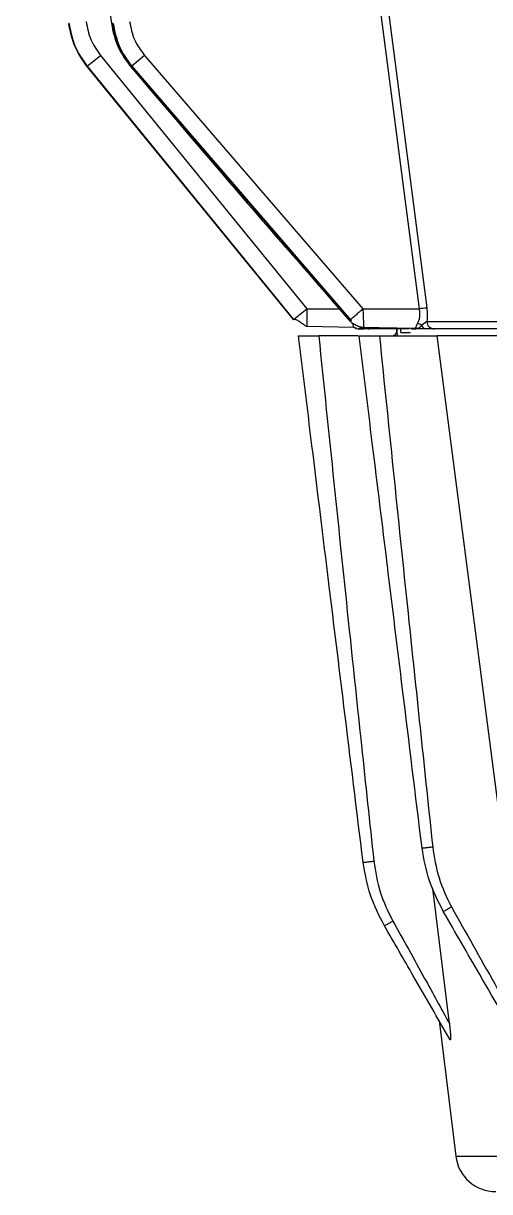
# Model space of a CAD drawing. Extents: x 7 to 135, y 3 to 97.
# Drawn here: x 53.905 to 55.294, y 3.371 to 6.852 of the extents above; entities that cross this region are included whole.
import ezdxf

# ---------------------------------------------------------------- set-up
doc = ezdxf.new("R2010")
doc.units = 0
doc.header["$MEASUREMENT"] = 0
doc.layers.add('OBJECT', color=7, linetype='CONTINUOUS')

msp = doc.modelspace()

# ---------------------------------------------------------------- linework, layer by layer
at = {"layer": 'OBJECT'}
for p, q in [((55.0853, 6.0014), (54.9685, 6.9014)), ((54.9909, 6.9014), (55.1073, 6.004)), ((54.0402, 6.852), (54.0403, 6.8522)), ((54.0411, 6.8522), (54.0403, 6.8522)), ((54.1726, 6.8522), (54.1696, 6.8522)), ((54.1348, 6.7565), (54.7499, 6.0015)), ((54.2659, 6.7567), (54.228, 6.7244)), ((54.2659, 6.7567), (54.9168, 6.0015)), ((54.7102, 5.9694), (54.0945, 6.7244)), ((54.0945, 6.7244), (54.0951, 6.7244)), ((54.0951, 6.7244), (54.7103, 5.9694)), ((54.2254, 6.7244), (54.8771, 5.9693)), ((54.228, 6.7244), (54.2254, 6.7244)), ((54.228, 6.7244), (54.88, 5.9692)), ((54.7499, 6.0015), (54.8462, 6.0015)), ((54.9168, 6.0015), (55.0853, 6.0014)), ((55.1074, 5.9633), (55.092, 5.9524)), ((55.1074, 5.9633), (59.2995, 5.9633)), ((54.7497, 5.9496), (54.8897, 5.9471)), ((54.7497, 5.9496), (54.7497, 5.9496)), ((54.7501, 5.9496), (54.7501, 5.9506)), ((54.9023, 5.9208), (54.7852, 5.9208)), ((54.8889, 5.9472), (54.8974, 5.9453)), ((54.9181, 5.9414), (54.9055, 5.9414)), ((54.9135, 5.9467), (55.0696, 5.944)), ((54.966, 5.9208), (55.1373, 5.9208)), ((55.0166, 5.9414), (55.0191, 5.9208)), ((55.0185, 5.9449), (55.0183, 5.9355)), ((55.0184, 5.9355), (55.0183, 5.9355)), ((55.03, 5.9314), (55.0302, 5.9447)), ((55.1373, 5.9208), (55.4109, 3.8088)), ((56.5938, 5.9208), (55.1373, 5.9208)), ((55.1745, 3.8718), (55.1256, 4.274)), ((55.1439, 3.8805), (55.1936, 3.4762)), ((55.1936, 3.4762), (55.7724, 3.4762))]:
    msp.add_line(p, q, dxfattribs=at)
at = {"layer": 'OBJECT', "flags": 128}
for points in [[(54.1696, 6.8522), (54.1674, 6.8517), (54.1673, 6.8516)], [(54.0948, 6.7246), (54.0947, 6.7245), (54.0945, 6.7244)], [(54.2254, 6.7244), (54.2243, 6.7234), (54.2245, 6.7235)], [(54.7104, 5.9695), (54.7103, 5.9694), (54.7102, 5.9694)], [(54.8771, 5.9693), (54.8755, 5.9679), (54.8754, 5.9678)]]:
    msp.add_lwpolyline(points, dxfattribs=at)
at = {"layer": 'OBJECT'}
for centre, radius, start, end in [((50.3269, 11.4183), 6.0193, 308.7567, 309.24258), ((50.7315, 10.9092), 6.3429, 308.85054, 309.31083), ((55.1989, 5.1409), 0.8679, 96.0588, 97.5153), ((55.0734, 5.9248), 0.0333, 55.8977, 79.1995), ((55.1309, 5.9649), 0.0235, 183.7601, 267.3744), ((54.9055, 5.9664), 0.025, 230.9144, 270), ((54.9214, 5.9608), 0.0194, 217.9533, 268.3675), ((54.9361, 5.9659), 0.0245, 231.8903, 269.9534), ((55.0032, 5.9358), 0.015, 270.0016, 345.7993), ((55.0034, 5.9357), 0.0149, 270.2229, 359.2387), ((55.0032, 5.9358), 0.015, 271.6338, 359.0497), ((55.0685, 5.9633), 0.0219, 240.5839, 269.8823), ((55.0741, 5.9663), 0.025, 251.7277, 269.9996), ((55.1068, 5.9567), 0.0154, 196.2879, 262.8358), ((55.3127, 3.4908), 0.12, 187, 270)]:
    msp.add_arc(centre, radius, start, end, dxfattribs=at)
for points, knots in [([(53.905, 9.4307), (53.911, 9.3517), (53.9217, 9.2099), (53.9371, 9.0217), (53.9495, 8.8752), (53.9601, 8.7534), (53.9807, 8.5246), (54.0084, 8.2352), (54.0439, 7.8939), (54.0678, 7.6766), (54.086, 7.517), (54.0999, 7.3966), (54.1181, 7.2438), (54.1408, 7.0585), (54.158, 6.9242), (54.1673, 6.8516)], [0, 0, 0, 0, 0.091688, 0.164513, 0.21848, 0.261782, 0.305976, 0.484375, 0.598107, 0.70305, 0.737316, 0.783983, 0.843317, 0.915321, 1, 1, 1, 1]), ([(54.0945, 6.7244), (54.0807, 6.7443), (54.0536, 6.7831), (54.0447, 6.8295), (54.0403, 6.8522)], [0, 0, 0, 0, 0.511472, 1, 1, 1, 1]), ([(54.0411, 6.8522), (54.0455, 6.8291), (54.0544, 6.7827), (54.0815, 6.7439), (54.0951, 6.7244)], [0, 0, 0, 0, 0.4965939, 1, 1, 1, 1]), ([(54.092, 6.8575), (54.0955, 6.8392), (54.1026, 6.8025), (54.124, 6.7719), (54.1348, 6.7565)], [0, 0, 0, 0, 0.498433, 1, 1, 1, 1]), ([(54.1673, 6.8516), (54.1722, 6.828), (54.182, 6.7812), (54.2103, 6.7427), (54.2245, 6.7235)], [0, 0, 0, 0, 0.502856, 1, 1, 1, 1]), ([(54.1696, 6.8522), (54.1742, 6.8293), (54.1836, 6.7827), (54.2113, 6.7441), (54.2254, 6.7244)], [0, 0, 0, 0, 0.4909503, 1, 1, 1, 1]), ([(54.1726, 6.8522), (54.1771, 6.8292), (54.1862, 6.7826), (54.2139, 6.744), (54.228, 6.7244)], [0, 0, 0, 0, 0.493198, 1, 1, 1, 1]), ([(54.2214, 6.8576), (54.2251, 6.8392), (54.2325, 6.8023), (54.2547, 6.7719), (54.2659, 6.7567)], [0, 0, 0, 0, 0.498503, 1, 1, 1, 1]), ([(54.2245, 6.7235), (54.322, 6.609), (54.5376, 6.3559), (54.7559, 6.1051), (54.8754, 5.9678)], [0, 0, 0, 0, 0.452451, 1, 1, 1, 1]), ([(54.7499, 6.0015), (54.7499, 5.9975), (54.7499, 5.9896), (54.75, 5.9787), (54.75, 5.9693), (54.7501, 5.9595), (54.7501, 5.9513), (54.7501, 5.9501), (54.7501, 5.9496)], [0, 0, 0, 0, 0.147796, 0.289147, 0.424051, 0.552502, 0.789029, 1, 1, 1, 1]), ([(54.88, 5.9692), (54.8815, 5.9705), (54.8846, 5.9733), (54.8935, 5.9811), (54.9046, 5.9908), (54.9128, 5.998), (54.9168, 6.0015)], [0, 0, 0, 0, 0.243821, 0.5, 0.756179, 1, 1, 1, 1]), ([(54.9168, 6.0015), (54.9168, 6.0014), (54.9168, 6.0014), (54.9168, 6.0012), (54.9168, 6.0007), (54.9169, 5.9989), (54.9171, 5.9919), (54.9177, 5.9784), (54.9183, 5.9615), (54.9185, 5.9501), (54.9184, 5.9452), (54.9181, 5.9467), (54.9181, 5.9467)], [0, 0, 0, 0, 0.000583, 0.001632, 0.005127, 0.017706, 0.065212, 0.249072, 0.499111, 0.74837, 0.99955, 1, 1, 1, 1]), ([(55.0796, 5.9575), (55.0811, 5.9604), (55.084, 5.9658), (55.0864, 5.9767), (55.0871, 5.9887), (55.0859, 5.9972), (55.0853, 6.0014)], [0, 0, 0, 0, 0.258477, 0.498724, 0.748865, 1, 1, 1, 1]), ([(55.1073, 6.004), (55.1079, 5.9969), (55.1093, 5.9826), (55.108, 5.9698), (55.1074, 5.9633)], [0, 0, 0, 0, 0.499389, 1, 1, 1, 1]), ([(54.7103, 5.9694), (54.7104, 5.9693), (54.7104, 5.9693), (54.7105, 5.9692), (54.7105, 5.9691), (54.7106, 5.9691), (54.7106, 5.9691), (54.7106, 5.969), (54.7106, 5.969), (54.7105, 5.969), (54.7105, 5.9691), (54.7104, 5.9691), (54.7104, 5.9693), (54.7103, 5.9693), (54.7102, 5.9694)], [0, 0, 0, 0, 0.156286, 0.220237, 0.277102, 0.329714, 0.381607, 0.436455, 0.4974, 0.615046, 0.669825, 0.725307, 0.848112, 1, 1, 1, 1]), ([(54.7124, 5.9711), (54.7137, 5.9706), (54.7163, 5.9698), (54.7215, 5.9675), (54.727, 5.9645), (54.7325, 5.9609), (54.7376, 5.957), (54.7422, 5.9533), (54.7465, 5.9503), (54.7488, 5.9498), (54.7501, 5.9496)], [0, 0, 0, 0, 0.11296, 0.217865, 0.317997, 0.419806, 0.531275, 0.66164, 0.816955, 1, 1, 1, 1]), ([(54.8754, 5.9678), (54.8779, 5.9655), (54.883, 5.9605), (54.8917, 5.9551), (54.8994, 5.9513), (54.9079, 5.9478), (54.914, 5.9471), (54.9182, 5.9467)], [0, 0, 0, 0, 0.215618, 0.447237, 0.571796, 0.704529, 1, 1, 1, 1]), ([(54.88, 5.9692), (54.8803, 5.9687), (54.8808, 5.9681), (54.8813, 5.9674), (54.8815, 5.9669), (54.8816, 5.9665), (54.8816, 5.9662), (54.8814, 5.9661), (54.881, 5.9661), (54.8802, 5.9665), (54.8792, 5.9673), (54.8781, 5.9682), (54.8774, 5.969), (54.8771, 5.9693)], [0, 0, 0, 0, 0.133108, 0.191582, 0.24826, 0.311447, 0.370773, 0.432307, 0.501538, 0.620741, 0.752075, 0.875584, 1, 1, 1, 1]), ([(54.8889, 5.9472), (54.8893, 5.9473), (54.89, 5.9476), (54.8879, 5.9504), (54.8874, 5.9552), (54.8871, 5.9583)], [0, 0, 0, 0, 0.24941, 0.500737, 1, 1, 1, 1]), ([(55.0696, 5.9442), (55.0708, 5.9442), (55.0745, 5.9439), (55.0754, 5.946), (55.0762, 5.9506), (55.0784, 5.9552), (55.0796, 5.9575)], [0, 0, 0, 0, 0.145391, 0.429721, 0.714567, 1, 1, 1, 1]), ([(54.7257, 5.9139), (54.7255, 5.9152), (54.7252, 5.9175), (54.725, 5.9198), (54.7248, 5.9208)], [0, 0, 0, 0, 0.56, 1, 1, 1, 1]), ([(54.7248, 5.9208), (54.7255, 5.9208), (54.7268, 5.9208), (54.7371, 5.9208), (54.7522, 5.9208), (54.7692, 5.9208), (54.7806, 5.9208), (54.7852, 5.9208)], [0, 0, 0, 0, 0.212706, 0.425419, 0.638708, 0.85337, 1, 1, 1, 1]), ([(54.7852, 5.9208), (54.8153, 5.6286), (54.8691, 5.1068), (54.9247, 4.5851), (54.9492, 4.3556)], [0, 0, 0, 0, 0.5600102, 1, 1, 1, 1]), ([(54.9024, 5.9437), (54.9037, 5.9431), (54.9066, 5.9419), (54.911, 5.9418), (54.9158, 5.9415), (54.9192, 5.9414), (54.9209, 5.9414)], [0, 0, 0, 0, 0.320124, 0.657122, 0.826996, 1, 1, 1, 1]), ([(54.9065, 5.9139), (54.9064, 5.9152), (54.9061, 5.9175), (54.9058, 5.9198), (54.9057, 5.9208)], [0, 0, 0, 0, 0.56, 1, 1, 1, 1]), ([(54.9057, 5.9208), (54.9063, 5.9208), (54.9076, 5.9208), (54.9179, 5.9208), (54.9331, 5.9208), (54.9501, 5.9208), (54.9614, 5.9208), (54.966, 5.9208)], [0, 0, 0, 0, 0.2127065, 0.4254193, 0.6387089, 0.8533711, 1, 1, 1, 1]), ([(54.9361, 5.9414), (54.9345, 5.9414), (54.9314, 5.9414), (54.9244, 5.9414), (54.9209, 5.9414)], [0, 0, 0, 0, 0.498141, 1, 1, 1, 1]), ([(55.0546, 5.9414), (55.0313, 5.9414), (54.9797, 5.9414), (54.9515, 5.9414), (54.9361, 5.9414)], [0, 0, 0, 0, 0.45225, 1, 1, 1, 1]), ([(54.966, 5.9208), (54.9951, 5.6365), (55.0472, 5.129), (55.1011, 4.6216), (55.1248, 4.3983)], [0, 0, 0, 0, 0.560011, 1, 1, 1, 1]), ([(55.03, 5.9314), (55.0316, 5.9314), (55.0398, 5.9314), (55.0504, 5.9314), (55.0589, 5.9314)], [0, 0, 0, 0, 0.204021, 1, 1, 1, 1]), ([(55.0629, 5.9441), (55.0631, 5.944), (55.0642, 5.9433), (55.0654, 5.9429), (55.0664, 5.9426)], [0, 0, 0, 0, 0.214038, 1, 1, 1, 1]), ([(55.092, 5.9524), (55.0901, 5.9501), (55.0867, 5.9459), (55.0822, 5.943), (55.0768, 5.9417), (55.0723, 5.9437), (55.0711, 5.9442)], [0, 0, 0, 0, 0.2671902, 0.4805209, 0.863717, 1, 1, 1, 1]), ([(55.1049, 5.9414), (55.1001, 5.9414), (55.0906, 5.9414), (55.0788, 5.9414), (55.076, 5.9414), (55.0741, 5.9414)], [0, 0, 0, 0, 0.251134, 0.501246, 1, 1, 1, 1]), ([(55.1298, 5.9414), (55.1265, 5.9414), (55.1199, 5.9414), (55.1099, 5.9414), (55.1049, 5.9414)], [0, 0, 0, 0, 0.498089, 1, 1, 1, 1]), ([(57.2034, 5.9414), (57.1341, 5.9414), (56.9944, 5.9414), (56.785, 5.9414), (56.5402, 5.9414), (56.2655, 5.9414), (55.9734, 5.9414), (55.7065, 5.9414), (55.4737, 5.9414), (55.2767, 5.9414), (55.1783, 5.9414), (55.1298, 5.9414)], [0, 0, 0, 0, 0.080452, 0.162157, 0.245044, 0.37189, 0.500054, 0.628218, 0.755064, 0.879355, 1, 1, 1, 1]), ([(54.8156, 5.1816), (54.8155, 5.1823), (54.7986, 5.3199), (54.7714, 5.5423), (54.7415, 5.7852), (54.7284, 5.8916), (54.7258, 5.9133), (54.7257, 5.9139)], [0, 0, 0, 0, 0.002739, 0.563972, 0.910975, 0.997726, 1, 1, 1, 1]), ([(54.9896, 5.2376), (54.9895, 5.2382), (54.9749, 5.3572), (54.9499, 5.5609), (54.9223, 5.7852), (54.9093, 5.8916), (54.9066, 5.9133), (54.9065, 5.9139)], [0, 0, 0, 0, 0.002912, 0.527889, 0.903606, 0.997536, 1, 1, 1, 1]), ([(55.093, 4.395), (55.0737, 4.5523), (55.0392, 4.8331), (55.0047, 5.114), (54.9896, 5.2376)], [0, 0, 0, 0, 0.559938, 1, 1, 1, 1]), ([(54.9174, 4.3523), (54.8984, 4.5071), (54.8645, 4.7835), (54.8305, 5.06), (54.8156, 5.1816)], [0, 0, 0, 0, 0.559941, 1, 1, 1, 1]), ([(55.093, 4.395), (55.0934, 4.395), (55.0941, 4.395), (55.0981, 4.3953), (55.1022, 4.3957), (55.1073, 4.3963), (55.1146, 4.3971), (55.1208, 4.3979), (55.1248, 4.3983)], [0, 0, 0, 0, 0.2394862, 0.3683795, 0.5, 0.6316205, 0.7605138, 1, 1, 1, 1]), ([(55.1563, 4.2059), (55.141, 4.2359), (55.1104, 4.2957), (55.0988, 4.3619), (55.093, 4.395)], [0, 0, 0, 0, 0.500039, 1, 1, 1, 1]), ([(55.1248, 4.3983), (55.1295, 4.3672), (55.1391, 4.3047), (55.1667, 4.2479), (55.1805, 4.2194)], [0, 0, 0, 0, 0.498897, 1, 1, 1, 1]), ([(54.9174, 4.3523), (54.9179, 4.3523), (54.9185, 4.3523), (54.9225, 4.3526), (54.9266, 4.353), (54.9317, 4.3536), (54.9391, 4.3544), (54.9452, 4.3552), (54.9492, 4.3556)], [0, 0, 0, 0, 0.239486, 0.36838, 0.5, 0.63162, 0.760514, 1, 1, 1, 1]), ([(54.9807, 4.1632), (54.9654, 4.1932), (54.9348, 4.253), (54.9232, 4.3192), (54.9174, 4.3523)], [0, 0, 0, 0, 0.500043, 1, 1, 1, 1]), ([(54.9492, 4.3556), (54.9541, 4.3245), (54.964, 4.2622), (54.9919, 4.2056), (55.0058, 4.1772)], [0, 0, 0, 0, 0.499273, 1, 1, 1, 1]), ([(55.1563, 4.2059), (55.1566, 4.2061), (55.1572, 4.2063), (55.1602, 4.2079), (55.1633, 4.2097), (55.1672, 4.2118), (55.1728, 4.215), (55.1775, 4.2177), (55.1805, 4.2194)], [0, 0, 0, 0, 0.239577, 0.368438, 0.5, 0.631562, 0.760423, 1, 1, 1, 1]), ([(55.1805, 4.2194), (55.2236, 4.1429), (55.3006, 4.0061), (55.3772, 3.8691), (55.4109, 3.8088)], [0, 0, 0, 0, 0.559994, 1, 1, 1, 1]), ([(55.4029, 3.7788), (55.3568, 3.8586), (55.2746, 4.0009), (55.1924, 4.1433), (55.1563, 4.2059)], [0, 0, 0, 0, 0.560009, 1, 1, 1, 1]), ([(54.9807, 4.1632), (54.981, 4.1634), (54.9816, 4.1636), (54.9847, 4.1653), (54.988, 4.1671), (54.992, 4.1693), (54.9978, 4.1726), (55.0027, 4.1754), (55.0058, 4.1772)], [0, 0, 0, 0, 0.2395771, 0.3684379, 0.5, 0.6315621, 0.7604229, 1, 1, 1, 1]), ([(55.1767, 3.8236), (55.1401, 3.887), (55.0748, 4.0002), (55.0094, 4.1134), (54.9807, 4.1632)], [0, 0, 0, 0, 0.560013, 1, 1, 1, 1]), ([(55.0058, 4.1772), (55.0375, 4.1203), (55.094, 4.0187), (55.1499, 3.9167), (55.1745, 3.8718)], [0, 0, 0, 0, 0.55998, 1, 1, 1, 1]), ([(55.1745, 3.8718), (55.1753, 3.865), (55.1769, 3.8513), (55.178, 3.8361), (55.1782, 3.8277), (55.178, 3.8247), (55.1776, 3.8232), (55.1772, 3.823), (55.1769, 3.8235), (55.1767, 3.8236)], [0, 0, 0, 0, 0.347784, 0.69812, 0.777966, 0.85834, 0.911741, 0.965437, 1, 1, 1, 1])]:
    msp.add_open_spline(points, degree=3, knots=knots, dxfattribs=at)

doc.saveas('drawing.dxf')
